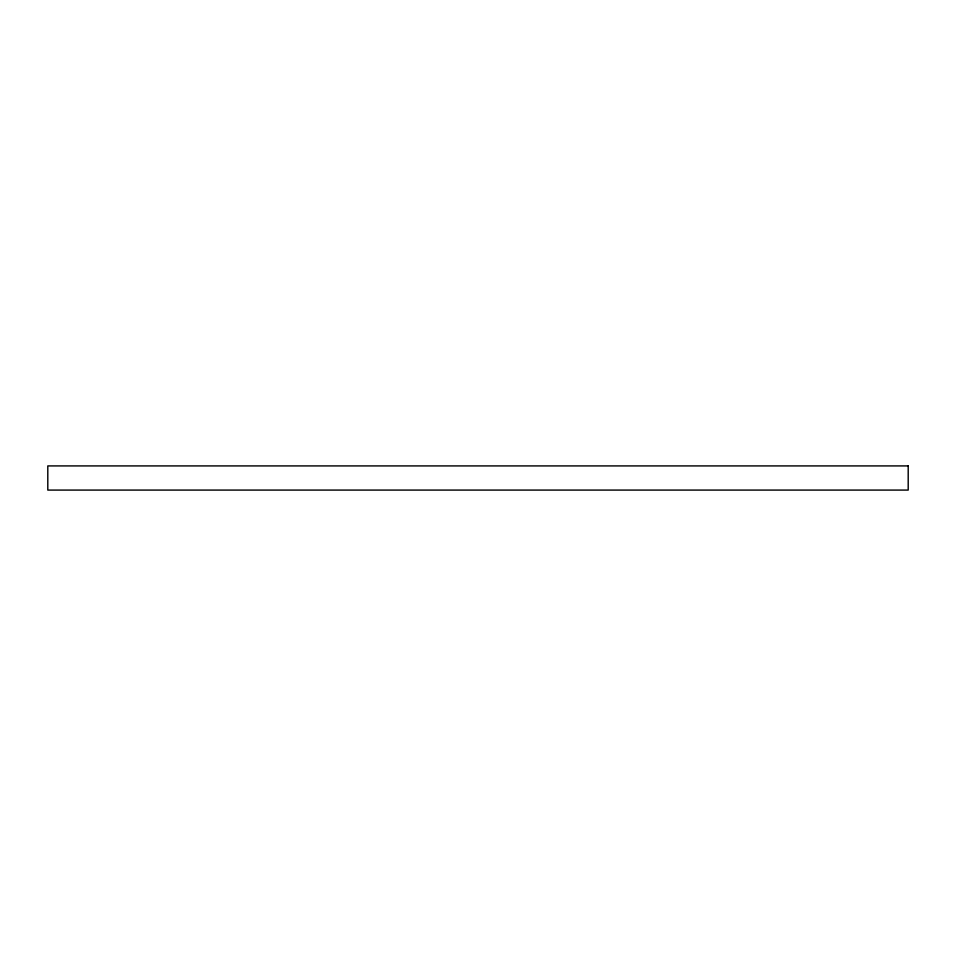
<?xml version="1.0" encoding="UTF-8"?>
<svg xmlns="http://www.w3.org/2000/svg" width="956" height="956" viewBox="0 0 956 956"><rect width="100%" height="100%" fill="white"/><g stroke="black" fill="none" stroke-linecap="round" stroke-linejoin="round"><path stroke-width="1.43" d="M908.2 465.919L47.8 465.919L47.8 490.081L908.2 490.081L908.2 465.919"/></g></svg>
